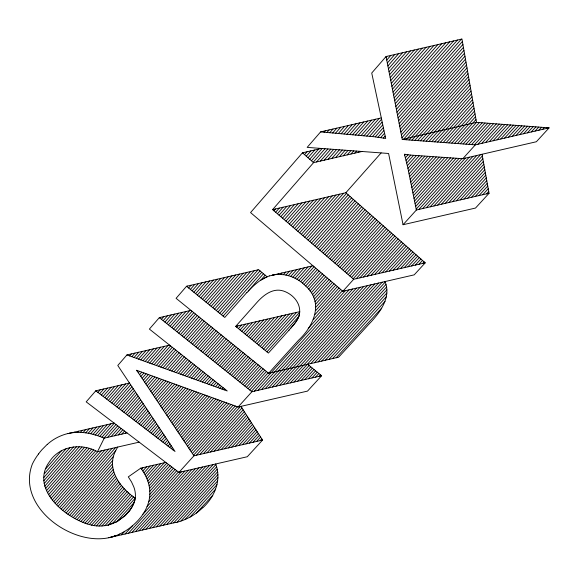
<?xml version="1.0" encoding="UTF-8"?>
<svg xmlns="http://www.w3.org/2000/svg" width="578" height="578" viewBox="0 0 578 578"><rect width="100%" height="100%" fill="white"/><g stroke="black" fill="none" stroke-linecap="round" stroke-linejoin="round"><path stroke-width="0.87" d="M135.158 498.113C120.455 488.056 106.012 469.184 115.586 450.956A37.317 34.225 2.3 0 1 117.767 447.04M299.7 311.658C299.563 319.294 293.508 324.8 288.957 330.226M299.679 312.077C300.285 302.215 292.222 293.848 283.321 290.98C272.541 287.519 262.853 295.625 256.278 303.19L235.701 326.368L268.402 353.05L289.181 329.973M134.746 500.404L133.489 504.153L131.22 508.373L124.66 516.038L116.821 521.746L108.339 525.005L117.428 521.407L125.896 514.839L129.588 510.677L132.319 506.538L134.204 502.282L135.18 498.135M139.161 442.141L97.501 451.7C81.83 442.9 59.78 445.66 49.636 461.497C33.683 482.587 53.075 505.569 71.434 516.53A69.591 63.566 5.6 0 0 87.032 523.892L91.765 525.192A33.958 30.713 5.3 0 0 107.942 525.091L108.339 525.005L107.949 525.099M97.501 451.7L104.228 438.16L127.059 432.922M261.653 279.738A39.405 37.895 -14.5 0 1 267.115 276.811L258.619 269.695L186.549 286.276L176.088 298.327L268.633 373.272L338.621 357.204L369.053 324.041C379.616 313.095 391.595 297.648 385.049 281.558M38.545 453.947L40.207 451.808A79.345 71.817 4.9 0 1 41.984 449.684L47.237 444.374M292.006 326.743C295.546 322.582 299.44 318.001 299.671 312.236L265.266 350.485M291.247 327.625L291.63 327.184M129.486 383.048L95.803 390.786L86.187 401.855L178.927 472.399L247.283 456.736L262.564 440.082L240.932 406.37M169.621 345.124L126.929 354.935L117.782 365.469L175.04 451.469L95.803 390.786M190.964 310.35L159.333 317.625L149.391 329.077L227.233 390.966L126.929 354.935M321.411 148.438L302.446 152.816L250.556 212.574L342.848 291.261L414.202 274.853L425.227 262.838L345.854 192.749L272.585 209.626L353.678 279.29L425.227 262.838M381.068 117.948L320.617 131.892L307.164 147.383L388.597 153.481L403.061 224.726L475.513 208.051L489.053 193.29L482.189 155.128M457.429 143.546L476.503 122.37L461.959 39.001L386.053 56.528L371.733 73.023L385.699 138.467L374.667 136.805L320.617 131.892M96.165 391.06L96.562 390.612M159.694 317.914L160.099 317.452M186.918 286.572L187.33 286.096M302.807 153.134L303.248 152.628M386.176 57.15L386.87 56.341M97.913 392.397L100.189 389.774M129.631 355.904L131.358 353.917M161.435 319.309L163.798 316.599M188.659 287.996L191.051 285.243M304.548 154.666L307.084 151.747M324.07 132.203L325.277 130.816M386.747 60.09L390.793 55.437M99.654 393.734L103.823 388.943M131.863 356.705L135.021 353.079M163.177 320.703L167.49 315.747M190.4 289.412L194.772 284.383M306.275 156.197L310.921 150.858M326.924 132.463L329.128 129.927M387.325 63.024L394.709 54.534M101.396 395.07L107.45 388.105M134.089 357.507L138.684 352.233M164.918 322.098L171.182 314.902M192.134 290.835L198.492 283.531M308.009 157.722L314.757 149.977M329.771 132.723L332.979 129.038M387.896 65.957L398.632 53.624M103.137 396.4L111.084 387.274M136.321 358.309L142.34 351.395M166.652 323.492L174.874 314.049M193.868 292.251L202.213 282.671M309.736 159.253L318.594 149.088M332.625 132.983L336.837 128.15M388.474 68.883L402.548 52.721M74.468 432.604L74.959 432.041M104.871 397.729L114.719 386.444M138.547 359.111L146.003 350.557M168.393 324.879L178.573 313.204M195.61 293.66L205.934 281.818M311.463 160.778L322.163 148.51M335.478 133.243L340.688 127.261M389.045 71.802L406.471 51.818M45.778 468.78L61.521 450.732M77.495 432.423L78.55 431.21M106.605 399.058L118.346 385.605M140.772 359.906L149.666 349.712M170.127 326.267L182.265 312.351M197.336 295.076L209.655 280.959M313.189 162.302L325.038 148.727M338.325 133.504L344.546 126.372M389.615 74.721L410.387 50.907M272.585 209.626L313.579 162.649L361.994 151.487M44.376 473.642L66.217 448.622M80.371 432.423L82.148 430.386M108.339 400.388L121.98 384.775M142.997 360.708L153.329 348.874M171.854 327.654L185.957 311.499M199.07 296.492L213.376 280.106M273.921 210.775L275.511 208.954M316.542 161.963L327.914 148.936M341.172 133.756L348.397 125.484M390.186 77.633L414.31 50.004M43.834 477.515L70.046 447.517M83.109 432.575L85.739 429.562M110.073 401.717L125.607 383.937M137.015 370.888L137.326 370.534L238.085 407.02L307.525 391.096L321.606 375.751L307.684 364.306M145.215 361.503L156.992 348.028M173.588 329.041L189.656 310.653M200.797 297.901L217.097 279.246M275.641 212.256L279.29 208.08M320.364 161.081L330.789 149.153M344.018 134.017L352.255 124.595M390.75 80.537L418.226 49.101M43.805 480.795L73.42 446.931M85.732 432.85L89.33 428.739M111.807 403.039L129.241 383.106M138.301 372.745L139.508 371.365M147.433 362.305L160.655 347.19M175.315 330.421L192.069 311.267M202.524 299.31L220.818 278.394M277.368 213.737L283.076 207.213M324.186 160.2L333.665 149.37M346.865 134.277L356.106 123.699M391.32 83.442L422.15 48.191M44.13 483.663L76.484 446.7M88.268 433.233L92.921 427.915M113.534 404.362L130.657 384.804M262.564 440.082L193.933 455.818L139.623 374.66L141.689 372.196M149.651 363.1L164.318 346.345M177.041 331.808L193.796 312.662M204.251 300.719L224.539 277.534M279.087 215.218L286.854 206.339M328.008 159.318L336.533 149.586M349.704 134.537L359.964 122.811M391.884 86.339L426.065 47.288M44.708 486.235L79.316 446.729M90.71 433.717L96.519 427.091M115.26 405.691L131.907 386.682M140.859 376.459L143.879 373.02M151.869 363.894L167.981 345.507M178.768 333.188L195.523 314.064M205.978 302.121L228.267 276.681M280.807 216.692L290.64 205.465M331.837 158.437L339.402 149.796M352.551 134.79L363.822 121.922M392.455 89.236L429.989 46.385M290.452 328.542L290.857 328.08M45.467 488.598L81.968 446.96M93.08 434.28L100.11 426.261M116.987 407.006L133.157 388.56M142.13 378.323L146.075 373.829M154.088 364.689L170.553 345.904M180.495 334.568L197.243 315.458M207.697 303.529L231.988 275.822M282.526 218.166L294.426 204.598M335.659 157.556L342.27 150.013M355.391 135.05L367.673 121.033M393.018 92.126L433.912 45.474M46.377 490.78L84.482 447.343M95.384 434.916L103.7 425.437M118.714 408.328L134.407 390.439M143.395 380.194L148.264 374.638M156.298 365.484L172.273 347.27M182.214 335.941L198.962 316.852M209.424 304.931L235.708 274.969M284.246 219.64L298.205 203.723M339.481 156.674L345.138 150.229M358.23 135.31L371.531 120.145M393.582 95.009L437.828 44.571M47.41 492.824L86.888 447.863M97.631 435.624L107.298 424.613M120.434 409.65L135.657 392.31M144.659 382.058L150.461 375.447M158.509 366.279L174 348.642M183.934 337.321L200.682 318.247M211.136 306.333L239.429 274.109M285.958 221.114L301.991 202.856M343.303 155.793L348.007 150.446M361.069 135.57L375.389 119.256M394.145 97.884L441.751 43.668M48.53 494.761L89.193 448.485M99.821 436.39L110.889 423.79M122.153 410.965L136.899 394.182M145.916 383.922L152.657 376.249M160.72 367.073L175.719 350.008M185.654 338.701L202.401 319.634M212.856 307.734L243.15 273.257M287.671 222.588L305.776 201.982M347.132 154.911L350.868 150.656M363.902 135.823L379.24 118.367M394.709 100.76L445.674 42.758M49.737 496.596L91.418 449.2M95.175 434.858L101.945 437.206L114.263 423.212M123.873 412.28L138.142 396.053M147.173 385.786L154.861 377.044M162.931 367.868L177.432 351.373M187.373 340.074L204.121 321.021M214.575 309.136L246.878 272.397M289.383 224.054L309.562 201.108M350.954 154.03L353.736 150.872M366.741 136.083L381.379 119.436M395.273 103.635L449.59 41.854M51.008 498.352L93.564 449.995M104.047 438.081L115.983 424.519M125.592 413.595L139.385 397.917M148.416 387.657L157.057 377.839M165.135 368.663L179.151 352.739M189.085 341.446L205.833 322.416M216.288 310.531L250.599 271.544M291.088 225.528L313.341 200.241M354.776 153.148L356.597 151.089M369.573 136.343L381.964 122.261M395.829 106.497L453.513 40.951M52.338 500.042L95.652 450.862M107.494 437.409L117.702 425.82M127.304 414.91L140.627 399.788M149.666 389.521L159.261 378.633M167.345 369.45L180.863 354.097M190.798 342.819L207.545 323.803M218 311.932L254.32 270.685M292.8 226.995L317.127 199.367M358.606 152.267L359.458 151.299M372.405 136.596L382.549 125.079M396.392 109.358L457.436 40.041M53.718 501.668L97.819 451.628M111.077 436.592L119.415 427.128M129.024 416.225L141.87 401.645M150.909 391.385L161.457 379.421M169.549 370.245L182.576 355.463M192.51 344.185L209.258 325.183M219.712 313.327L258.041 269.825M294.505 228.454L320.913 198.492M375.23 136.863L383.135 127.897M396.949 112.219L461.36 39.138M55.141 503.243L101.388 450.811M114.654 435.769L121.127 428.428M130.736 417.54L143.106 403.509M152.151 393.25L163.653 380.216M171.745 371.033L184.288 356.821M194.222 345.557L210.963 326.57M221.417 314.721L260.064 270.909M296.211 229.921L324.699 197.625M377.961 137.232L383.749 130.671M397.505 115.065L462.393 41.5M56.615 504.76L104.958 449.987M118.237 434.945L122.839 429.729M132.441 418.848L144.348 405.366M153.394 395.114L165.85 381.003M173.949 371.827L185.993 358.179M195.928 346.923L212.675 327.95M223.122 316.115L261.769 272.332M297.908 231.381L328.485 196.751M380.656 137.636L384.399 133.402M398.069 117.919L462.906 44.455M58.125 506.227L108.519 449.171M121.814 434.129L124.545 431.029M134.154 420.155L145.584 407.223M154.637 396.97L168.039 381.798M176.146 372.615L187.706 359.538M197.633 348.288L214.38 329.337M248.222 291.023L263.467 273.762M299.614 232.847L332.263 195.877M383.33 138.07L385.078 136.097M398.625 120.759L463.419 47.403M59.671 507.65L112.089 448.355M125.397 433.305L126.257 432.33M135.859 421.463L146.812 409.072M155.872 398.827L170.228 382.585M178.349 373.402L189.411 360.889M199.338 349.654L216.085 330.717M260.505 280.467L265.172 275.186M301.311 234.307L336.049 195.01M399.174 123.598L463.932 50.344M61.254 509.037L115.658 447.538M137.564 422.771L148.047 410.922M157.115 400.677L172.417 383.373M180.546 374.19L191.108 362.247M201.043 351.019L217.783 332.097M266.4 277.144L266.87 276.609M303.009 235.759L339.835 194.136M399.73 126.43L464.445 53.284M62.865 510.374L115.723 450.674M139.269 424.079L149.276 412.771M158.35 402.526L174.607 384.16M182.735 374.985L192.814 363.598M202.748 352.378L219.488 333.47M304.707 237.218L343.621 193.262M400.287 129.262L464.95 56.218M345.854 192.749L381.133 152.91M64.512 511.682L113.635 456.237M140.974 425.379L150.504 414.621M159.586 404.376L176.796 384.948M184.931 375.772L194.511 364.949M204.446 353.743L221.186 334.85M306.398 238.671L346.547 193.363M400.836 132.087L465.463 59.151M66.188 512.946L112.768 460.413M142.672 426.68L151.732 416.463M160.814 406.226L178.985 385.736M187.12 376.553L196.217 366.3M206.144 355.102L222.884 336.223M277.664 274.442L278.271 273.755M308.088 240.13L348.238 194.851M401.392 134.905L465.969 62.07M67.886 514.182L112.508 463.896M144.377 427.98L152.96 418.306M162.05 408.068L181.167 386.523M189.309 377.34L197.907 367.651M207.842 356.46L224.582 337.595M272.794 275.02A28.38 27.376 -14.1 0 1 276.985 274.471L280.619 274.478L281.985 272.903M309.779 241.582L349.921 196.347M401.941 137.723L466.482 64.989M69.627 515.366L112.652 466.916M146.075 429.281L154.189 420.148M163.278 409.91L183.349 387.311M191.499 378.128L199.605 369.002M209.539 357.818L226.273 338.968M236.72 327.206L237.912 325.862M285.705 272.05L283.321 274.731L280.619 274.478M311.47 243.027L351.605 197.835M403.372 139.544L466.988 67.908M71.405 516.508L113.093 469.596M147.766 430.581L155.41 421.983M164.506 411.746L185.531 388.091M193.688 378.915L201.303 370.346M211.23 359.169L227.97 340.341M238.418 328.586L241.582 325.017M285.9 275.157L289.419 271.19M313.16 244.48L353.295 199.316M406.226 139.753L467.494 70.819M73.218 517.606L113.743 472.045M149.464 431.882L156.631 423.819M165.734 413.588L187.706 388.878M195.87 379.695L202.994 371.69M212.921 360.528L229.661 341.706M240.101 329.966L245.253 324.171M288.343 275.72L293.133 270.338M314.844 245.925L354.971 200.804M409.08 139.97L467.999 73.724M75.075 518.654L114.552 474.3M151.154 433.175L157.852 425.654M166.955 415.423L189.887 389.666M198.052 380.483L204.684 373.034M214.611 361.879L231.345 343.079M241.792 331.339L248.923 323.333M290.669 276.429L296.854 269.485M316.527 247.377L356.655 202.286M411.933 140.179L468.505 76.621M76.975 519.658L115.499 476.402M152.845 434.468L159.073 427.482M168.184 417.251L192.062 390.446M200.234 381.263L206.375 374.378M216.302 363.23L233.035 344.445M243.483 332.718L252.593 322.488M292.873 277.267L300.567 268.626M318.211 248.822L358.331 203.774M414.787 140.389L469.004 79.518M78.911 520.605L116.546 478.382M154.536 435.769L160.287 429.31M169.405 419.086L194.237 391.227M202.416 382.051L208.058 375.722M217.985 364.581L234.719 345.81M245.166 334.091L256.264 321.643M294.968 278.22L304.281 267.773M319.887 250.26L360.015 205.255M404.708 155.106L405.38 154.355M417.641 140.599L469.509 82.416M80.891 521.508L117.681 480.26M156.226 437.055L161.508 431.137M170.626 420.914L196.404 392.014M204.598 382.831L209.742 377.058M219.676 365.932L236.409 347.176M246.849 335.464L259.934 320.797M296.969 279.282L308.002 266.913M321.57 251.705L361.684 206.729M405.438 157.678L408.054 154.76M420.488 140.808L470.008 85.298M82.907 522.36L118.895 482.059M157.91 438.348L162.721 432.965M171.847 422.742L198.579 392.794M206.772 383.611L211.432 378.402M221.36 367.276L238.085 348.534M248.533 336.837L263.604 319.959M298.877 280.438L311.715 266.061M323.246 253.142L363.36 208.21M406.117 160.316L410.763 155.106M423.342 141.025L470.514 88.181M84.973 523.162L120.159 483.779M159.593 439.641L163.935 434.786M173.06 424.563L200.747 393.575M208.947 384.399L213.109 379.739M223.036 368.627L239.769 349.9M250.209 338.209L267.274 319.114M300.704 281.688L314.071 266.725M324.923 254.58L365.036 209.684M406.76 162.982L413.523 155.41M426.188 141.234L471.012 91.057M87.09 523.906L121.481 485.441M161.276 440.927L165.142 436.607M174.281 426.383L202.914 394.355M211.122 385.179L214.792 381.075M224.719 369.971L241.452 351.258M251.892 339.575L270.945 318.268M283.307 274.601A38.625 37.158 -13.3 0 1 300.611 281.631L302.467 283.032L315.747 268.156M326.592 256.018L366.705 211.158M407.367 165.676L416.312 155.67M429.035 141.444L471.511 93.932M89.272 524.571L122.854 487.037M162.96 442.213L166.356 438.42M175.495 428.204L205.082 395.135M213.296 385.96L216.468 382.405M226.395 371.314L243.128 352.616M253.569 340.948L274.615 317.423M304.129 284.434L317.423 269.579M328.268 257.456L368.374 212.632M407.952 168.4L419.144 155.887M431.882 141.653L472.009 96.801M91.541 525.142L124.27 488.583M141.61 469.228L143.041 467.624M164.636 443.499L167.562 440.234M176.709 430.025L207.249 395.916M215.464 386.74L218.152 383.741M228.072 372.658L244.805 353.974M255.245 342.313L278.285 316.585M305.733 285.929L319.092 271.003M329.937 258.893L370.043 214.106M408.516 171.139L422.005 156.067M434.721 141.863L472.508 99.669M93.911 525.59L125.729 490.079M142.824 471.005L146.581 466.814M166.32 444.785L168.769 442.047M177.923 431.838L209.409 396.696M217.639 387.513L219.828 385.071M229.748 373.995L246.474 355.333M256.921 343.679L281.956 315.74M268.633 373.272L298.515 340.247C312.893 327.025 323.846 303.912 307.272 287.548L320.761 272.426M331.606 260.324L371.705 215.58M409.065 173.877L424.859 156.255M437.568 142.072L473.006 102.523M96.418 525.893L127.232 491.531M143.98 472.847L150.121 465.998M167.996 446.072L169.975 443.861M179.129 433.652L211.57 397.476M219.806 388.293L221.497 386.407M231.424 375.339L248.15 356.684M258.59 345.044L285.626 314.894M308.674 289.195L322.43 273.849M333.275 261.755L373.366 217.046M409.621 176.615L427.72 156.436M440.407 142.282L473.505 105.377M99.069 526.031L128.764 492.933M145.071 474.769L153.669 465.189M169.672 447.358L171.182 445.667M180.343 435.465L213.73 398.249M221.974 389.073L223.173 387.737M233.093 376.675L249.819 358.035M260.259 346.403L289.296 314.049M310.003 290.98L324.099 275.273M334.937 263.185L375.028 218.513M410.17 179.353L430.574 156.616M443.247 142.491L473.996 108.231M101.894 525.966L130.332 494.298M146.082 476.763L157.209 464.372M171.341 448.636L172.381 447.48M181.55 437.271L215.89 399.03M224.134 389.854L224.842 389.066M234.769 378.012L251.488 359.393M261.928 347.768L292.967 313.211M311.231 292.873L325.761 276.689M336.606 264.616L376.69 219.98M410.72 182.084L433.428 156.804M446.086 142.701L474.495 111.077M104.943 525.655L131.936 495.621M147.007 478.859L160.749 463.563M173.017 449.915L173.588 449.279M182.756 439.078L218.051 399.81M236.438 379.349L253.157 360.744M263.597 349.126L296.637 312.366M312.344 294.888L327.423 278.105M338.267 266.046L378.352 221.446M411.276 184.808L436.282 156.985M448.925 142.911L474.986 113.917M108.288 525.019L133.569 496.914M147.831 481.055L164.289 462.754M183.963 440.884L220.204 400.583M238.1 380.685L254.826 362.088M313.341 297.027L329.084 279.528M339.922 267.469L380.006 222.906M411.825 187.532L439.128 157.165M451.765 143.127L475.477 116.756M112.074 523.885L135.165 498.236M148.546 483.367L166.753 463.137M185.162 442.683L222.357 401.356M239.769 382.015L256.488 363.439M266.928 351.843L298.84 316.383M314.215 299.31L330.746 280.937M341.584 268.893L381.661 224.365M412.367 190.249L441.982 157.353M454.597 143.337L475.969 119.588M116.734 521.79L134.139 502.47M149.131 485.823L168.422 464.409M186.369 444.482L224.51 402.136M241.431 383.351L258.156 364.783M314.938 301.745L332.401 282.353M343.238 270.316L383.315 225.825M412.916 192.965L444.829 157.534M124.855 515.858L129.949 510.201M149.565 488.446L170.084 465.673M187.568 446.281L226.663 402.909M243.092 384.681L259.811 366.134M315.472 304.382L334.055 283.762M344.9 271.739L384.97 227.284M413.465 195.675L447.675 157.715M460.261 143.756L479.35 122.579M114.971 536.044A59.259 53.682 6.2 0 0 135.266 523.235C144.001 515.041 150.518 503.532 149.803 491.257L171.753 466.945M188.768 448.08L228.816 403.682M244.754 386.01L261.473 367.478M315.761 307.301L335.717 285.178M346.547 273.163L386.617 228.744M414.007 198.377L450.522 157.902M463.094 143.965L482.189 122.796M149.81 494.356L173.414 468.209M189.967 449.872L230.962 404.455M246.416 387.339L263.135 368.822M315.675 310.61L337.364 286.587M348.202 274.579L388.264 230.203M414.556 201.079L453.369 158.083M465.926 144.168L485.029 123.013M114.61 536.398L115.08 535.878M149.5 497.781L175.076 469.466M191.159 451.664L233.107 405.229M248.07 388.662L264.789 370.158M315.003 314.577L339.019 287.996M349.856 275.995L389.912 231.655M415.098 203.774L456.215 158.264M468.758 144.377L487.868 123.23M118.085 535.604L119.465 534.079M148.719 501.718L176.731 470.73M192.358 453.455L235.253 406.002M249.732 389.991L266.444 371.502M313.269 319.706L340.666 289.397M351.503 277.418L391.559 233.107M415.64 206.469L459.055 158.451M471.583 144.587L490.7 123.439M121.561 534.809L124.689 531.348M147.079 506.603L178.392 471.995M193.551 455.24L237.399 406.775M251.379 391.313L268.098 372.839M308.197 328.514L342.313 290.806M353.151 278.827L393.206 234.56M416.182 209.157L461.894 158.632M474.408 144.796L493.54 123.656M178.927 472.399L193.933 455.818M238.085 407.02L251.914 391.74L321.606 375.751M342.848 291.261L353.678 279.29M403.061 224.726L416.362 210.024L489.053 193.29M462.812 158.69L475.326 144.868L549.1 127.861L536.362 141.747L462.812 158.69L410.517 155.077A155.879 145.237 -71.4 0 1 404.427 154.203L407.822 167.786L416.362 210.024M125.036 534.014L132.427 525.85M142.903 514.275L181.319 471.85M196.332 455.269L240.513 406.464M254.356 391.183L345.341 290.683M356.185 278.712L394.846 236.005M418.898 209.438L465.384 158.097M477.898 144.269L496.372 123.873M128.511 533.219L184.844 471.041M199.88 454.453L241.972 407.989M257.954 390.36L349.025 289.838M359.877 277.859L396.486 237.457M422.655 208.579L469.184 157.223M481.712 143.395L499.204 124.089M131.986 532.425L188.377 470.232M203.42 453.643L243.15 409.824M261.552 389.529L352.71 288.993M363.569 277.014L398.126 238.902M426.405 207.712L472.977 156.349M485.52 142.513L502.036 124.299M135.462 531.63L191.903 469.423M206.96 452.827L244.328 411.652M265.15 388.705L356.395 288.147M367.268 276.161L399.759 240.347M430.162 206.845L476.778 155.475M489.328 141.639L504.869 124.516M138.944 530.828L195.436 468.621M210.508 452.018L245.498 413.48M268.748 387.881L360.08 287.295M370.96 275.316L401.399 241.792M433.912 205.985L480.571 154.601M493.135 140.757L507.694 124.725M142.419 530.033L198.962 467.812M214.048 451.208L246.669 415.307M272.346 387.058L363.764 286.45M374.652 274.463L403.032 243.237M437.669 205.118L482.341 155.959M496.95 139.883L510.526 124.942M145.894 529.238L202.495 467.002M217.595 450.392L247.839 417.135M275.944 386.227L367.449 285.604M378.352 273.618L404.665 244.675M441.419 204.258L482.84 158.712M500.758 139.002L513.351 125.159M149.37 528.444L206.021 466.193M221.136 449.583L249.01 418.956M279.542 385.403L371.134 284.759M382.044 272.765L406.298 246.12M445.176 203.391L483.331 161.464M504.565 138.128L516.176 125.368M152.845 527.649L209.554 465.384M224.683 448.766L250.173 420.777M283.141 384.58L374.819 283.906M385.736 271.913L407.924 247.557M448.933 202.524L483.822 164.21M508.38 137.246L519.001 125.585M156.32 526.854L213.08 464.575M228.223 447.957L251.343 422.59M286.739 383.749L378.503 283.061M389.435 271.068L409.549 248.988M452.682 201.664L484.321 166.948M512.187 136.372L521.826 125.802M159.803 526.059L215.861 464.582L215.652 463.982M231.771 447.141L252.507 424.411M290.337 382.925L382.188 282.216M393.127 270.215L411.175 250.426M456.439 200.797L484.812 169.686M515.995 135.49L524.643 126.011M246.77 292.569L224.763 317.452L186.549 286.276M163.278 525.258L216.569 466.865M235.318 446.332L253.67 426.224M293.935 382.101L309.107 365.477M310.834 363.584L385.23 282.071M396.826 269.37L412.8 251.864M460.196 199.93L485.303 172.425M519.81 134.616L527.468 126.228M166.753 524.463L217.155 469.278M238.859 445.515L254.833 428.031M297.54 381.27L310.74 366.82M314.454 362.753L385.96 284.455M400.518 268.517L414.426 253.294M463.946 199.07L485.795 175.148M523.617 133.735L530.286 126.438M170.228 523.668L217.588 471.85M242.406 444.706L255.989 429.844M301.138 380.447L312.366 368.157M318.066 361.922L386.516 287.028M404.217 267.665L416.044 254.725M467.703 198.203L486.286 177.88M527.432 132.861L533.104 126.654M173.711 522.873L217.848 474.617M245.946 443.89L257.152 431.65M304.736 379.623L313.999 369.494M321.679 361.091L386.848 289.845M407.909 266.819L417.663 256.155M471.46 197.344L486.77 180.596M531.24 131.979L535.922 126.864M177.2 522.064L217.884 477.609M249.494 443.08L258.308 433.449M308.334 378.792L315.624 370.83M325.298 360.26L386.855 293.01M411.608 265.967L419.281 257.586M475.217 196.477L487.261 183.313M535.055 131.105L538.732 127.081M180.95 520.973L217.639 480.91M253.041 442.264L259.464 435.256M311.932 377.969L317.25 372.167M328.911 359.437L386.357 296.716M415.3 265.114L420.9 259.009M478.967 195.61L487.753 186.029M538.862 130.223L541.55 127.29M185.141 519.398L216.981 484.653M256.581 441.455L260.62 437.055M315.537 377.145L318.868 373.504M332.531 358.606L385.013 301.348M418.999 264.269L422.511 260.432M482.724 194.75L488.237 188.731M542.677 129.342L544.36 127.507M190.018 517.072L215.645 489.14M260.129 440.638L261.769 438.854M319.135 376.314L320.494 374.833M336.143 357.775L381.675 308.139M422.699 263.416L424.129 261.863M486.481 193.883L488.721 191.441M546.485 128.468L547.171 127.716M196.419 513.098L212.755 495.303M202.799 507.802C214.554 497.188 221.714 480.065 215.861 464.575M165.814 462.407L140.808 468.137L128.302 476.857L131.531 481.951L133.778 486.842A28.055 25.403 4.7 0 1 134.876 500.432M269.464 275.923L312.958 265.779M386.053 56.528L402.281 139.464L476.453 122.363L549.1 127.861M235.701 326.368L299.722 311.658M114.09 423.053L68.009 433.63L69.649 433.283L69.035 433.406M38.567 453.961A67.388 61.015 5.9 0 0 32.375 464.018C16.133 505.822 70.559 545.885 108.823 537.728L176.138 522.317M402.281 139.464L475.326 144.868M137.376 370.549L136.545 370.223L139.623 374.66M101.945 437.206L104.228 438.16M159.333 317.625L251.914 391.74M302.467 283.032L307.272 287.548M302.446 152.816L313.579 162.649M140.808 468.137C145.858 474.798 149.456 482.811 149.803 491.257M482.038 154.261L482.103 154.637M272.187 275.15A27.838 26.855 -14.2 0 1 276.985 274.478M261.668 279.766A36.544 35.171 -14.4 0 1 269.449 275.887M246.907 292.678A74.88 71.34 -16.5 0 1 261.538 279.579M47.295 444.424A47.548 43.148 7.4 0 1 67.973 433.522M108.823 537.735A50.546 45.727 5.7 0 0 114.921 535.936A51.81 46.876 5.7 0 1 109.596 537.547M202.676 507.701A57.208 52.403 1.2 0 1 176.196 522.512M69.613 433.139A48.53 44.022 7.4 0 1 95.117 435.003"/></g></svg>
